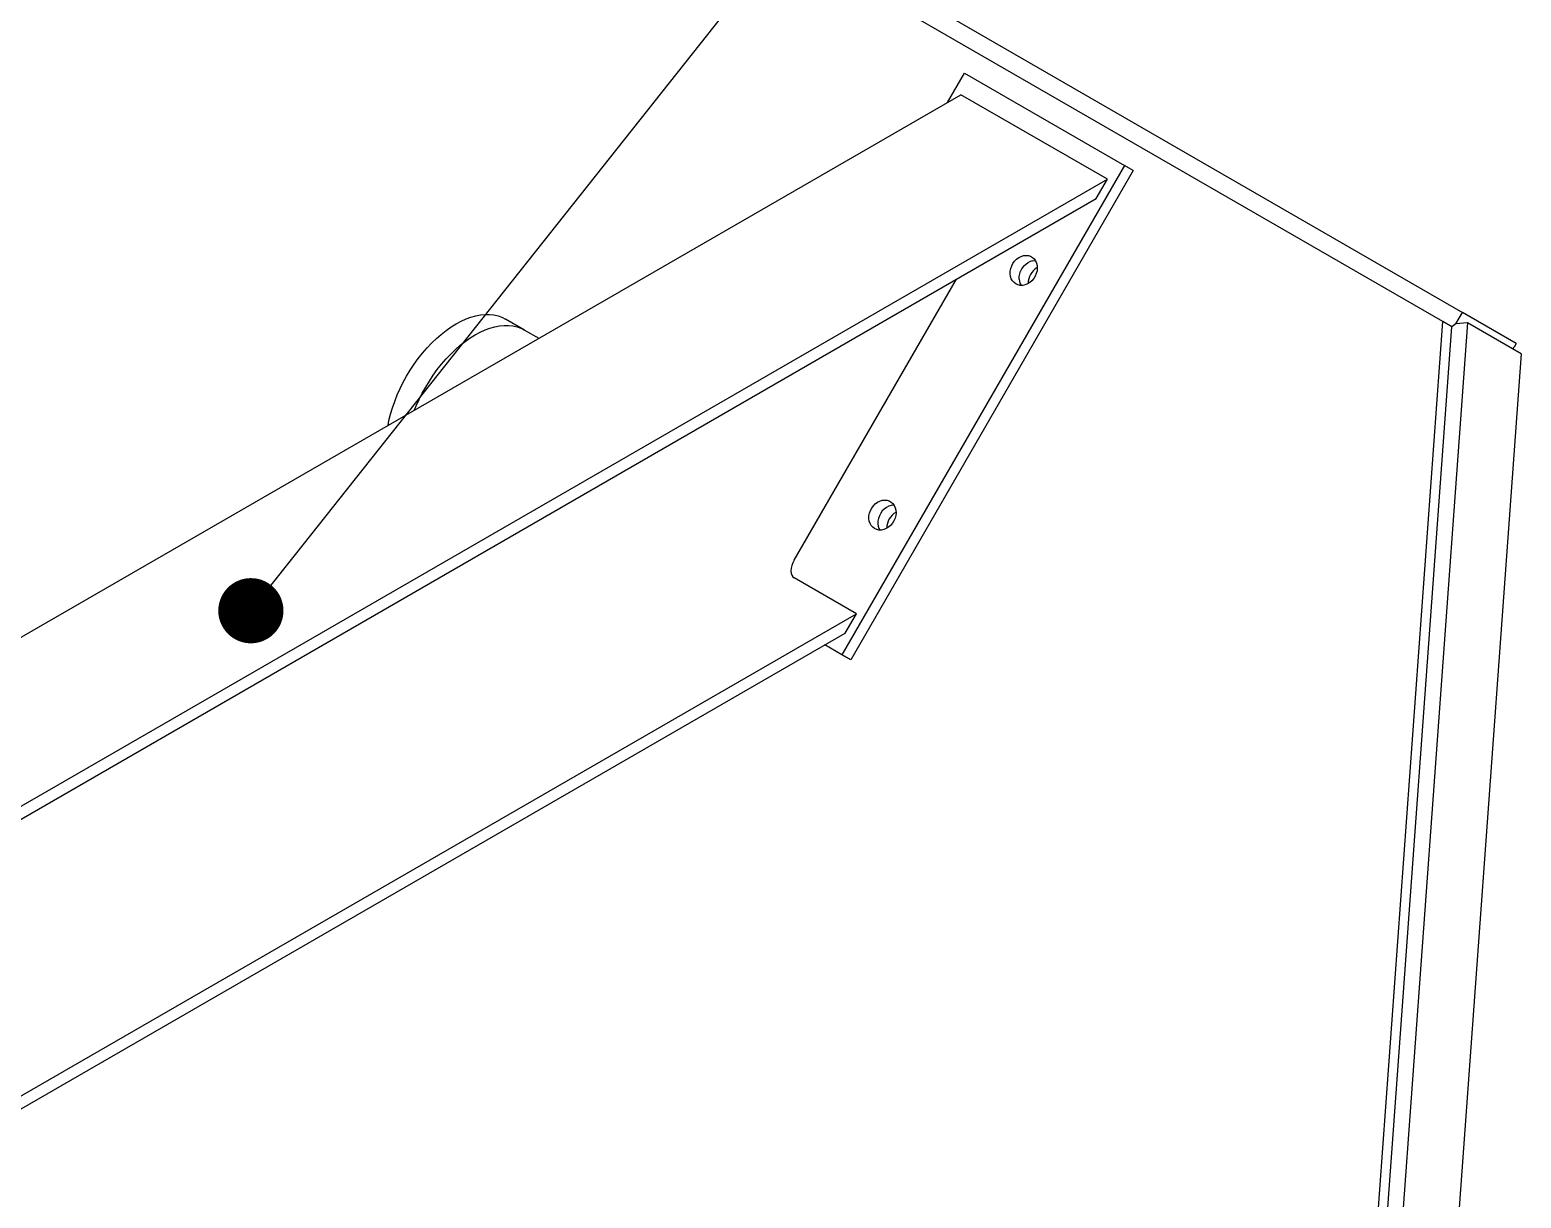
# Model space of a CAD drawing. Header units: millimetres. Extents: x 1293 to 41893, y 1011 to 26911.
# Drawn here: x 5390 to 6093, y 24576 to 25128 of the extents above; entities that cross this region are included whole.
import ezdxf

# ---------------------------------------------------------------- set-up
doc = ezdxf.new("R2010")
doc.units = ezdxf.units.MM
doc.header["$LTSCALE"] = 50
doc.layers.add('CAPA_1', color=7, linetype='Continuous')
doc.dimstyles.new('SLDDIMSTYLE2', dxfattribs={"dimtxt": 0.18, "dimasz": 30.769231, "dimexe": 0, "dimexo": 0.0625, "dimgap": 0, "dimtad": 0, "dimtih": 1, "dimtoh": 1, "dimdec": 0, "dimrnd": 1e-09, "dimzin": 0, "dimdsep": 46, "dimtxsty": 'Standard', "dimblk1": 'DOT', "dimblk2": 'DOT', "dimsah": 1, "dimcen": 0.09, "dimadec": 0, "dimazin": 0, "dimtfac": 30.769231, "dimtdec": 0, "dimtofl": 0, "dimtmove": 0, "dimatfit": 3, "dimldrblk": 'DOT', "dimfxl": 1, "dimfrac": 2, "dimtolj": 1, "dimtzin": 0, "dimarcsym": 0})

# ---------------------------------------------------------------- blocks, each defined once
blk = doc.blocks.new('_Dot')
at = {"color": 0, "linetype": 'ByBlock', "lineweight": -2}
blk.add_line((-0.5, 0), (-1, 0), dxfattribs=at)
at = {"color": 0, "linetype": 'ByBlock', "const_width": 0.5}
blk.add_lwpolyline([(-0.25, 0, 1), (0.25, 0, 1)], format="xyb", close=True, dxfattribs=at)

msp = doc.modelspace()

# ---------------------------------------------------------------- linework, layer by layer
at = {"color": 7, "linetype": 'Continuous', "lineweight": 25}
for p, q in [((6056.4305974, 24989.7783911), (3586.0322394, 26415.9090071)), ((3594.0883005, 26421.0337473), (6065.7495521, 24994.1740783)), ((5822.8045498, 25093.2444816), (5830.7949809, 25107.0843142)), ((5830.7949809, 25107.0843142), (5906.2197042, 25063.5425482)), ((4202.7958416, 24158.0333609), (5829.1406545, 25096.902237)), ((5898.2287582, 25057.0185237), (5829.1406545, 25096.902237)), ((5906.2197042, 25063.5425482), (5772.8863708, 24832.6024412)), ((5910.4530375, 25061.0979024), (5777.1197042, 24830.1577954)), ((5910.4530375, 25061.0979024), (5906.2197042, 25063.5425482)), ((4271.8836764, 24118.1494923), (5898.2287582, 25057.0185237)), ((5892.9603413, 25047.8933579), (5898.2287582, 25057.0185237)), ((4277.1520933, 24115.1071112), (5892.9603413, 25047.8933579)), ((5750.4137425, 24877.1746516), (5826.9907539, 25009.8099257)), ((5623.2296389, 24985.8371235), (5614.2493828, 24991.021315)), ((6006.3200775, 24299.4903675), (6056.4305974, 24989.7783911)), ((6010.5534108, 24297.0457217), (6060.6639307, 24987.3337453)), ((6068.0562354, 24989.2517111), (6017.8221454, 24297.2614709)), ((6060.6639307, 24987.3337453), (6056.4305974, 24989.7783911)), ((6062.5745521, 24988.674817), (6060.6639307, 24987.3337453)), ((6062.5745521, 24988.674817), (6065.7495521, 24994.1740783)), ((6068.0562354, 24989.2517111), (6062.5745521, 24988.674817)), ((6091.1495521, 24979.5062036), (6065.7495521, 24994.1740783)), ((6093.4562354, 24974.5838365), (6068.0562354, 24989.2517111)), ((5623.2296389, 24985.8371235), (5629.9884154, 24981.9340965)), ((6093.4562354, 24974.5838365), (6043.2221454, 24282.5935963)), ((6091.1495521, 24979.5062036), (6090.0895255, 24977.6701836)), ((5779.8091142, 24851.9096841), (5750.4137425, 24868.879271)), ((4390.3033204, 24049.7650636), (5779.8091142, 24851.9096841)), ((5774.5406972, 24842.7845184), (5779.8091142, 24851.9096841)), ((4395.5717374, 24046.7226825), (5774.5406972, 24842.7845184)), ((5777.1197042, 24830.1577954), (5764.8939529, 24837.2155714)), ((5772.8863708, 24832.6024412), (5764.894641, 24837.2159687)), ((5777.1197042, 24830.1577954), (5772.8863708, 24832.6024412))]:
    msp.add_line(p, q, dxfattribs=at)
at = {"color": 7, "linetype": 'Continuous', "lineweight": 25, "flags": 128}
for points in [[(5855.0400686, 25007.5557977), (5854.1642288, 25008.1988784), (5853.4355943, 25009.0274991), (5852.8775838, 25010.0150274), (5852.5081323, 25011.1297232), (5852.3391144, 25012.3357594), (5852.3759622, 25013.594373), (5852.6174916, 25014.865111), (5853.0559396, 25016.1071309), (5853.6772141, 25017.2805132), (5854.4613468, 25018.3475444), (5855.3831351, 25019.2739292), (5856.4129519, 25020.0298929), (5857.517698, 25020.5911381), (5858.6618661, 25020.939626), (5859.8086816, 25021.0641559), (5860.9212849, 25020.9607253), (5861.963916, 25020.6326586), (5862.903064, 25020.0905), (5863.7085437, 25019.351675), (5864.3544666, 25018.4399301), (5864.8200719, 25017.3845695), (5865.0903949, 25016.2195133), (5865.156747, 25014.9822074), (5865.0169958, 25013.7124198), (5864.6756329, 25012.4509626), (5864.14363, 25011.2383799), (5863.4380861, 25010.1136454), (5862.5816779, 25009.1129087), (5861.6019312, 25008.2683345), (5860.5303358, 25007.6070679), (5859.4013337, 25007.1503628), (5858.2512118, 25006.9128979), (5857.1169362, 25006.9023056), (5856.0349633, 25007.1189264), (5855.0400686, 25007.5557977)], [(5858.6946801, 25015.9028986), (5857.9105474, 25014.8358674), (5857.2892729, 25013.6624852)], [(5858.6946801, 25015.9028986), (5859.6164684, 25016.8292834), (5860.6462852, 25017.5852471)], [(5862.8951994, 25018.4949802), (5861.7510314, 25018.1464923), (5860.6462852, 25017.5852471)], [(5862.8951994, 25018.4949802), (5864.0420149, 25018.6195101), (5864.2497187, 25018.6176109)], [(5864.2497186, 25018.6176109), (5864.0420149, 25018.6195101)], [(5856.5724477, 25009.8911137), (5856.6092956, 25011.1497272), (5856.850825, 25012.4204652), (5857.2892729, 25013.6624852)], [(5856.5724477, 25009.8911137), (5856.7414657, 25008.6850775), (5857.1109171, 25007.5703816), (5857.4720851, 25006.8809485)], [(5857.4720851, 25006.8809485), (5857.1109171, 25007.5703816)], [(5558.8038506, 24940.840122), (5559.255676, 24943.0701678), (5559.999818, 24946.0803938), (5560.9014811, 24949.1136823), (5561.9560713, 24952.1545784), (5563.1582153, 24955.1875884), (5564.501788, 24958.1972588), (5565.9799439, 24961.1682551), (5567.5851516, 24964.0854397), (5569.3092323, 24966.9339494), (5571.1434019, 24969.6992708), (5573.078315, 24972.3673141), (5575.104113, 24974.9244856), (5577.2104742, 24977.3577562), (5579.3866667, 24979.6547281), (5581.6216025, 24981.8036981), (5583.9038944, 24983.793717), (5586.2219138, 24985.6146453), (5588.5638503, 24987.2572054), (5590.9177715, 24988.7130282), (5593.2716839, 24989.9746962), (5595.6135941, 24991.035781), (5597.9315699, 24991.8908764), (5600.213801, 24992.5356255), (5602.4486591, 24992.9667432), (5604.6247575, 24993.1820331), (5606.7310088, 24993.1803981), (5608.7566814, 24992.9618466), (5610.6914542, 24992.5274922), (5612.5254695, 24991.8795479), (5614.2493828, 24991.021315)], [(5571.3625896, 24948.0901277), (5572.1384714, 24950.0033969), (5573.4820441, 24953.0130673), (5574.9602, 24955.9840636), (5576.5654077, 24958.9012482), (5578.2894885, 24961.7497579), (5580.123658, 24964.5150792), (5582.0585711, 24967.1831226), (5584.0843691, 24969.7402941), (5586.1907304, 24972.1735647), (5588.3669229, 24974.4705366), (5590.6018586, 24976.6195066), (5592.8841505, 24978.6095255), (5595.2021699, 24980.4304538), (5597.5441064, 24982.0730139), (5599.8980276, 24983.5288367), (5602.25194, 24984.7905047), (5604.5938502, 24985.8515895), (5606.911826, 24986.7066849), (5609.1940571, 24987.351434), (5611.4289152, 24987.7825517), (5613.6050137, 24987.9978416), (5615.7112649, 24987.9962066), (5617.7369375, 24987.7776551), (5619.6717103, 24987.3433007), (5621.5057256, 24986.6953564), (5623.2296389, 24985.8371235)], [(6089.5363531, 24976.847472), (6089.636276, 24976.9789885), (6090.0895255, 24977.6701836)], [(5788.3734019, 24892.0857442), (5787.4975622, 24892.7288249), (5786.7689276, 24893.5574456), (5786.2109171, 24894.5449739), (5785.8414657, 24895.6596697), (5785.6724477, 24896.8657059), (5785.7092956, 24898.1243195), (5785.950825, 24899.3950575), (5786.3892729, 24900.6370774), (5787.0105474, 24901.8104597), (5787.7946801, 24902.8774909), (5788.7164684, 24903.8038757), (5789.7462852, 24904.5598394), (5790.8510314, 24905.1210846), (5791.9951994, 24905.4695725), (5793.1420149, 24905.5941024), (5794.2546182, 24905.4906718), (5795.2972494, 24905.1626051), (5796.2363973, 24904.6204465), (5797.0418771, 24903.8816215), (5797.6877999, 24902.9698766), (5798.1534052, 24901.914516), (5798.4237282, 24900.7494598), (5798.4900804, 24899.5121539), (5798.3503291, 24898.2423663), (5798.0089662, 24896.9809091), (5797.4769633, 24895.7683264), (5796.7714194, 24894.6435919), (5795.9150113, 24893.6428552), (5794.9352645, 24892.798281), (5793.8636691, 24892.1370144), (5792.734667, 24891.6803093), (5791.5845452, 24891.4428444), (5790.4502695, 24891.4322521), (5789.3682966, 24891.6488729), (5788.3734019, 24892.0857442)], [(5797.5830519, 24903.1475574), (5797.3753483, 24903.1494566), (5796.2285328, 24903.0249267), (5795.0843647, 24902.6764388), (5793.9796185, 24902.1151936), (5792.9498018, 24901.3592299), (5792.0280135, 24900.4328451), (5791.2438808, 24899.3658139), (5790.6226063, 24898.1924317), (5790.1841583, 24896.9504117), (5789.9426289, 24895.6796737), (5789.905781, 24894.4210602), (5790.074799, 24893.215024), (5790.4442505, 24892.1003281), (5790.8054183, 24891.4108951)]]:
    msp.add_lwpolyline(points, dxfattribs=at)
at = {"color": 7, "linetype": 'Continuous', "lineweight": 25}
for centre, start, end in [((5869.5222015, 25007.7475924), 119.9967424851, 179.9925058182), ((5802.8555348, 24892.2775389), 119.9967422993, 179.9925059044)]:
    msp.add_arc(centre, 8.7264637, start, end, dxfattribs=at)
msp.add_ellipse((5754.0058449, 24875.100975), major_axis=(3.5922484, 6.2216197), ratio=0.5773346305, start_param=1.5708369588, end_param=3.1416332856, dxfattribs=at)

# ---------------------------------------------------------------- leaders
at = {"layer": 'CAPA_1'}
for points in [[(4107.9141715, 24638.4883152), (5427.3432054, 25961.1674903)], [(4225.4837196, 24373.6972027), (5512.2894017, 25552.3921657)], [(5494.0849727, 24853.3550412), (6009.2996585, 25503.4518187)]]:
    msp.add_leader(points, dimstyle='SLDDIMSTYLE2', dxfattribs=at)

doc.saveas('drawing.dxf')
